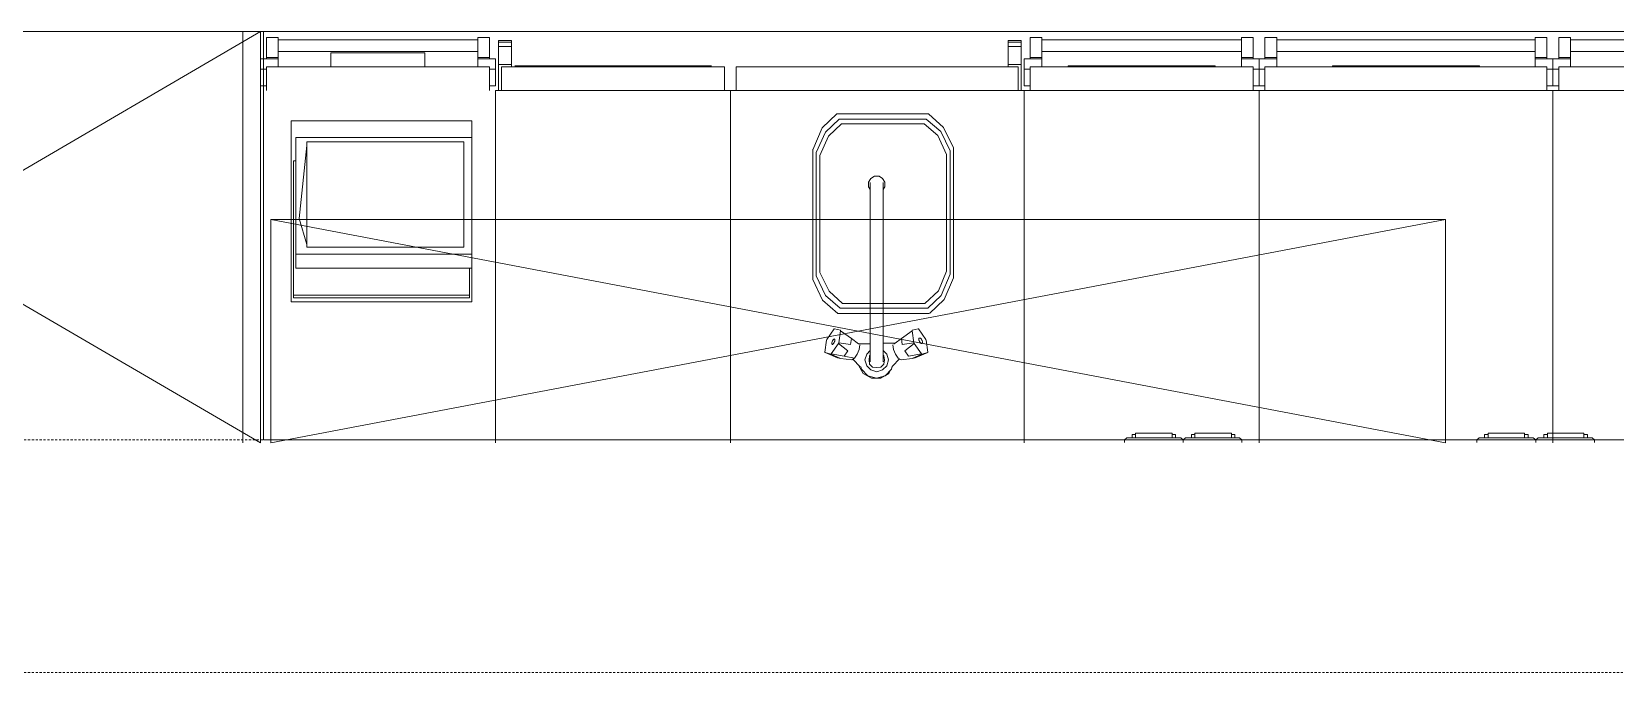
# Model space of a CAD drawing. Header units: inches. Extents: x 478327 to 492265, y -26791 to -22136.
# Drawn here: x 482796.7 to 482888.6, y -26135.7 to -26098.5 of the extents above; entities that cross this region are included whole.
import ezdxf

# ---------------------------------------------------------------- set-up
doc = ezdxf.new("R2010")
doc.units = ezdxf.units.IN
doc.header["$MEASUREMENT"] = 0
doc.linetypes.add('HIDDEN2', pattern=[0.1875, 0.125, -0.0625])
doc.layers.add('A-furniture', color=8, linetype='Continuous', lineweight=9)
doc.layers.add('TC-EQUIPMENT', color=251, linetype='Continuous', lineweight=5)

msp = doc.modelspace()

# ---------------------------------------------------------------- linework, layer by layer
at = {"layer": 'A-furniture', "linetype": 'HIDDEN2', "elevation": 3.812}
for points in [[(482903.457, -26122.196), (482706.651, -26122.196)], [(482903.453, -26135.696), (482706.651, -26135.696)]]:
    msp.add_lwpolyline(points, dxfattribs=at)
at = {"layer": 'TC-EQUIPMENT'}
for p, q in [((482769.033, -26098.494, 6.93), (482809.956, -26098.494, 6.93)), ((482809.956, -26098.494, 6.93), (482769.033, -26122.366, 6.93)), ((482769.033, -26098.494, 6.93), (482809.956, -26122.366, 6.93)), ((482808.933, -26098.494, 6.93), (482808.933, -26122.366, 6.93)), ((482809.956, -26098.494, 6.93), (482809.956, -26122.366, 6.93)), ((482809.956, -26098.494, 6.93), (482809.956, -26122.366, 6.93)), ((482939.546, -26098.494, 6.93), (482809.956, -26098.494, 6.93)), ((482810.127, -26122.196, 6.93), (482810.127, -26098.494, 6.93)), ((482810.297, -26100.063, 6.93), (482810.297, -26098.835, 6.93)), ((482810.297, -26098.835, 6.93), (482810.979, -26098.835, 6.93)), ((482810.979, -26098.835, 6.93), (482810.979, -26100.54, 6.93)), ((482822.574, -26098.972, 6.93), (482810.979, -26098.972, 6.93)), ((482822.574, -26100.54, 6.93), (482822.574, -26098.835, 6.93)), ((482822.574, -26098.835, 6.93), (482823.256, -26098.835, 6.93)), ((482823.256, -26098.835, 6.93), (482823.256, -26100.063, 6.93)), ((482823.768, -26101.905, 6.93), (482823.768, -26099.006, 6.93)), ((482824.518, -26099.006, 6.93), (482823.768, -26099.006, 6.93)), ((482824.518, -26099.006, 6.93), (482824.518, -26100.54, 6.93)), ((482853.369, -26099.006, 6.93), (482854.119, -26099.006, 6.93)), ((482853.369, -26100.54, 6.93), (482853.369, -26099.006, 6.93)), ((482854.119, -26099.006, 6.93), (482854.119, -26101.905, 6.93)), ((482854.631, -26098.835, 6.93), (482854.631, -26100.063, 6.93)), ((482855.313, -26098.835, 6.93), (482854.631, -26098.835, 6.93)), ((482855.313, -26100.54, 6.93), (482855.313, -26098.835, 6.93)), ((482855.313, -26098.972, 6.93), (482866.907, -26098.972, 6.93)), ((482867.59, -26098.835, 6.93), (482866.907, -26098.835, 6.93)), ((482866.907, -26098.835, 6.93), (482866.907, -26100.54, 6.93)), ((482867.59, -26098.835, 6.93), (482867.59, -26100.063, 6.93)), ((482868.272, -26100.063, 6.93), (482868.272, -26098.835, 6.93)), ((482868.272, -26098.835, 6.93), (482868.954, -26098.835, 6.93)), ((482868.954, -26098.835, 6.93), (482868.954, -26100.54, 6.93)), ((482868.954, -26098.972, 6.93), (482883.959, -26098.972, 6.93)), ((482883.959, -26098.835, 6.93), (482883.959, -26100.54, 6.93)), ((482883.959, -26098.835, 6.93), (482884.641, -26098.835, 6.93)), ((482884.641, -26098.835, 6.93), (482884.641, -26100.063, 6.93)), ((482885.323, -26100.063, 6.93), (482885.323, -26098.835, 6.93)), ((482885.323, -26098.835, 6.93), (482886.005, -26098.835, 6.93)), ((482886.005, -26100.54, 6.93), (482886.005, -26098.835, 6.93)), ((482886.005, -26098.972, 6.93), (482904.42, -26098.972, 6.93)), ((482810.979, -26099.995, 6.93), (482810.297, -26099.995, 6.93)), ((482810.979, -26099.654, 6.93), (482822.574, -26099.654, 6.93)), ((482814.048, -26099.722, 6.93), (482814.048, -26100.54, 6.93)), ((482819.505, -26099.722, 6.93), (482814.048, -26099.722, 6.93)), ((482819.505, -26100.54, 6.93), (482819.505, -26099.722, 6.93)), ((482823.256, -26099.995, 6.93), (482822.574, -26099.995, 6.93)), ((482823.768, -26099.108, 6.93), (482824.518, -26099.108, 6.93)), ((482824.518, -26099.347, 6.93), (482823.768, -26099.347, 6.93)), ((482853.369, -26099.108, 6.93), (482854.119, -26099.108, 6.93)), ((482854.119, -26099.347, 6.93), (482853.369, -26099.347, 6.93)), ((482855.313, -26099.995, 6.93), (482854.631, -26099.995, 6.93)), ((482866.907, -26099.654, 6.93), (482855.313, -26099.654, 6.93)), ((482866.907, -26099.995, 6.93), (482867.59, -26099.995, 6.93)), ((482868.954, -26099.995, 6.93), (482868.272, -26099.995, 6.93)), ((482883.959, -26099.654, 6.93), (482868.954, -26099.654, 6.93)), ((482884.641, -26099.995, 6.93), (482883.959, -26099.995, 6.93)), ((482886.005, -26099.995, 6.93), (482885.323, -26099.995, 6.93)), ((482904.42, -26099.654, 6.93), (482886.005, -26099.654, 6.93)), ((482809.956, -26101.631, 6.93), (482809.956, -26100.063, 6.93)), ((482810.979, -26100.063, 6.93), (482809.956, -26100.063, 6.93)), ((482809.956, -26100.677, 6.93), (482810.297, -26100.677, 6.93)), ((482810.297, -26101.905, 6.93), (482810.297, -26100.54, 6.93)), ((482823.256, -26100.54, 6.93), (482810.297, -26100.54, 6.93)), ((482822.574, -26100.063, 6.93), (482823.597, -26100.063, 6.93)), ((482823.256, -26100.54, 6.93), (482823.256, -26101.905, 6.93)), ((482823.597, -26100.677, 6.93), (482823.256, -26100.677, 6.93)), ((482823.597, -26101.631, 6.93), (482823.597, -26100.063, 6.93)), ((482823.768, -26100.404, 6.93), (482824.518, -26100.404, 6.93)), ((482823.938, -26101.905, 6.93), (482823.938, -26100.54, 6.93)), ((482836.897, -26100.54, 6.93), (482823.938, -26100.54, 6.93)), ((482836.147, -26100.472, 6.93), (482824.722, -26100.472, 6.93)), ((482836.897, -26100.54, 6.93), (482836.897, -26101.905, 6.93)), ((482837.579, -26100.54, 6.93), (482837.579, -26101.905, 6.93)), ((482837.579, -26100.54, 6.93), (482853.948, -26100.54, 6.93)), ((482854.119, -26100.404, 6.93), (482853.369, -26100.404, 6.93)), ((482853.948, -26101.905, 6.93), (482853.948, -26100.54, 6.93)), ((482854.289, -26101.632, 6.93), (482854.289, -26100.063, 6.93)), ((482854.289, -26100.063, 6.93), (482855.313, -26100.063, 6.93)), ((482854.631, -26100.677, 6.93), (482854.289, -26100.677, 6.93)), ((482867.59, -26100.54, 6.93), (482854.631, -26100.54, 6.93)), ((482854.631, -26101.905, 6.93), (482854.631, -26100.54, 6.93)), ((482856.847, -26100.472, 6.93), (482856.847, -26100.54, 6.93)), ((482865.373, -26100.472, 6.93), (482856.847, -26100.472, 6.93)), ((482865.373, -26100.54, 6.93), (482865.373, -26100.472, 6.93)), ((482866.907, -26100.063, 6.93), (482867.931, -26100.063, 6.93)), ((482867.59, -26101.905, 6.93), (482867.59, -26100.54, 6.93)), ((482867.931, -26100.677, 6.93), (482867.59, -26100.677, 6.93)), ((482868.954, -26100.063, 6.93), (482867.931, -26100.063, 6.93)), ((482867.931, -26100.063, 6.93), (482867.931, -26101.632, 6.93)), ((482867.931, -26101.632, 6.93), (482867.931, -26100.063, 6.93)), ((482867.931, -26100.677, 6.93), (482868.272, -26100.677, 6.93)), ((482868.272, -26101.905, 6.93), (482868.272, -26100.54, 6.93)), ((482868.272, -26100.54, 6.93), (482884.641, -26100.54, 6.93)), ((482872.193, -26100.472, 6.93), (482872.193, -26100.54, 6.93)), ((482880.719, -26100.472, 6.93), (482872.193, -26100.472, 6.93)), ((482880.719, -26100.54, 6.93), (482880.719, -26100.472, 6.93)), ((482883.959, -26100.063, 6.93), (482884.982, -26100.063, 6.93)), ((482884.641, -26101.905, 6.93), (482884.641, -26100.54, 6.93)), ((482884.982, -26100.677, 6.93), (482884.641, -26100.677, 6.93)), ((482884.982, -26101.632, 6.93), (482884.982, -26100.063, 6.93)), ((482886.005, -26100.063, 6.93), (482884.982, -26100.063, 6.93)), ((482884.982, -26101.632, 6.93), (482884.982, -26100.063, 6.93)), ((482884.982, -26100.677, 6.93), (482885.323, -26100.677, 6.93)), ((482885.323, -26101.905, 6.93), (482885.323, -26100.54, 6.93)), ((482905.102, -26100.54, 6.93), (482885.323, -26100.54, 6.93)), ((482810.297, -26101.631, 6.93), (482809.956, -26101.631, 6.93)), ((482823.256, -26101.631, 6.93), (482823.597, -26101.631, 6.93)), ((482854.631, -26101.632, 6.93), (482854.289, -26101.632, 6.93)), ((482867.931, -26101.632, 6.93), (482867.59, -26101.632, 6.93)), ((482867.931, -26101.632, 6.93), (482868.272, -26101.632, 6.93)), ((482884.641, -26101.632, 6.93), (482884.982, -26101.632, 6.93)), ((482885.323, -26101.632, 6.93), (482884.982, -26101.632, 6.93)), ((482809.956, -26101.905, 6.93), (482809.956, -26122.366, 6.93)), ((482823.597, -26122.366, 6.93), (482823.597, -26101.905, 6.93)), ((482837.238, -26101.905, 6.93), (482823.597, -26101.905, 6.93)), ((482823.597, -26122.366, 6.93), (482823.597, -26101.905, 6.93)), ((482837.238, -26101.905, 6.93), (482854.289, -26101.905, 6.93)), ((482837.238, -26122.366, 6.93), (482837.238, -26101.905, 6.93)), ((482837.238, -26101.905, 6.93), (482837.238, -26122.366, 6.93)), ((482867.931, -26101.905, 6.93), (482854.289, -26101.905, 6.93)), ((482854.289, -26122.366, 6.93), (482854.289, -26101.905, 6.93)), ((482854.289, -26101.905, 6.93), (482854.289, -26122.366, 6.93)), ((482867.931, -26101.905, 6.93), (482867.931, -26122.366, 6.93)), ((482884.982, -26101.905, 6.93), (482867.931, -26101.905, 6.93)), ((482867.931, -26122.366, 6.93), (482867.931, -26101.905, 6.93)), ((482884.982, -26101.905, 6.93), (482884.982, -26122.366, 6.93)), ((482905.444, -26101.905, 6.93), (482884.982, -26101.905, 6.93)), ((482884.982, -26122.366, 6.93), (482884.982, -26101.905, 6.93)), ((482822.233, -26103.678, 6.93), (482811.729, -26103.678, 6.93)), ((482811.729, -26114.181, 6.93), (482811.729, -26103.678, 6.93)), ((482822.233, -26103.678, 6.93), (482822.233, -26114.181, 6.93)), ((482842.558, -26104.087, 6.93), (482843.411, -26103.269, 6.93)), ((482842.763, -26104.326, 6.93), (482843.547, -26103.576, 6.93)), ((482843.411, -26103.269, 6.93), (482848.765, -26103.269, 6.93)), ((482843.547, -26103.576, 6.93), (482848.594, -26103.576, 6.93)), ((482848.594, -26103.576, 6.93), (482849.447, -26104.292, 6.93)), ((482848.731, -26103.269, 6.93), (482849.617, -26104.053, 6.93)), ((482842.013, -26105.349, 6.93), (482842.558, -26104.087, 6.93)), ((482842.217, -26105.519, 6.93), (482842.763, -26104.326, 6.93)), ((482842.422, -26105.69, 6.93), (482842.933, -26104.565, 6.93)), ((482842.933, -26104.565, 6.93), (482843.684, -26103.848, 6.93)), ((482843.684, -26103.848, 6.93), (482848.492, -26103.848, 6.93)), ((482848.492, -26103.848, 6.93), (482849.276, -26104.53, 6.93)), ((482849.276, -26104.53, 6.93), (482849.788, -26105.622, 6.93)), ((482849.447, -26104.292, 6.93), (482849.993, -26105.417, 6.93)), ((482849.617, -26104.053, 6.93), (482850.197, -26105.247, 6.93)), ((482812.002, -26104.637, 6.93), (482812.002, -26112.227, 6.93)), ((482822.233, -26104.637, 6.93), (482812.002, -26104.637, 6.93)), ((482812.65, -26105.109, 6.93), (482812.196, -26109.347, 6.93)), ((482812.65, -26104.884, 6.93), (482821.756, -26104.884, 6.93)), ((482812.65, -26110.999, 6.93), (482812.65, -26104.884, 6.93)), ((482821.756, -26104.884, 6.93), (482821.756, -26110.999, 6.93)), ((482842.013, -26112.886, 6.93), (482842.013, -26105.315, 6.93)), ((482849.993, -26105.417, 6.93), (482849.993, -26112.579, 6.93)), ((482850.197, -26105.247, 6.93), (482850.197, -26112.817, 6.93)), ((482811.866, -26105.997, 6.93), (482812.002, -26105.997, 6.93)), ((482811.866, -26113.943, 6.93), (482811.866, -26105.997, 6.93)), ((482842.217, -26112.681, 6.93), (482842.217, -26105.519, 6.93)), ((482842.422, -26112.476, 6.93), (482842.422, -26105.69, 6.93)), ((482849.788, -26105.622, 6.93), (482849.788, -26112.408, 6.93)), ((482845.252, -26107.225, 6.93), (482845.389, -26107.02, 6.93)), ((482845.252, -26107.225, 6.93), (482845.252, -26107.497, 6.93)), ((482845.355, -26107.255, 6.93), (482845.355, -26117.663, 6.93)), ((482845.389, -26107.02, 6.93), (482845.593, -26106.884, 6.93)), ((482845.866, -26106.884, 6.93), (482845.593, -26106.884, 6.93)), ((482845.866, -26106.884, 6.93), (482846.071, -26107.02, 6.93)), ((482846.071, -26107.02, 6.93), (482846.207, -26107.225, 6.93)), ((482846.105, -26117.663, 6.93), (482846.105, -26107.255, 6.93)), ((482846.207, -26107.225, 6.93), (482846.207, -26107.497, 6.93)), ((482845.355, -26107.651, 6.93), (482845.252, -26107.497, 6.93)), ((482846.105, -26107.651, 6.93), (482846.207, -26107.497, 6.93)), ((482810.55, -26109.407, 6.93), (482810.55, -26122.366, 6.93)), ((482810.55, -26109.407, 6.93), (482878.755, -26109.407, 6.93)), ((482878.755, -26122.366, 6.93), (482810.55, -26109.407, 6.93)), ((482810.55, -26122.366, 6.93), (482878.755, -26109.407, 6.93)), ((482812.65, -26110.856, 6.93), (482812.196, -26109.347, 6.93)), ((482878.755, -26122.366, 6.93), (482878.755, -26109.407, 6.93)), ((482821.756, -26110.999, 6.93), (482812.65, -26110.999, 6.93)), ((482822.233, -26111.409, 6.93), (482812.002, -26111.409, 6.93)), ((482812.002, -26112.227, 6.93), (482822.233, -26112.227, 6.93)), ((482822.097, -26112.227, 6.93), (482822.097, -26113.943, 6.93)), ((482842.763, -26113.806, 6.93), (482842.217, -26112.681, 6.93)), ((482842.967, -26113.568, 6.93), (482842.422, -26112.476, 6.93)), ((482849.788, -26112.408, 6.93), (482849.31, -26113.534, 6.93)), ((482849.993, -26112.579, 6.93), (482849.481, -26113.806, 6.93)), ((482850.197, -26112.783, 6.93), (482849.652, -26114.045, 6.93)), ((482822.097, -26113.793, 6.93), (482811.866, -26113.793, 6.93)), ((482842.592, -26114.079, 6.93), (482842.013, -26112.886, 6.93)), ((482843.752, -26114.284, 6.93), (482842.967, -26113.568, 6.93)), ((482849.31, -26113.534, 6.93), (482848.526, -26114.284, 6.93)), ((482822.233, -26114.181, 6.93), (482811.729, -26114.181, 6.93)), ((482811.866, -26113.943, 6.93), (482822.097, -26113.943, 6.93)), ((482843.479, -26114.864, 6.93), (482842.592, -26114.079, 6.93)), ((482843.615, -26114.557, 6.93), (482842.763, -26113.806, 6.93)), ((482848.697, -26114.557, 6.93), (482843.615, -26114.557, 6.93)), ((482848.526, -26114.284, 6.93), (482843.752, -26114.284, 6.93)), ((482849.481, -26113.806, 6.93), (482848.697, -26114.557, 6.93)), ((482849.652, -26114.045, 6.93), (482848.799, -26114.864, 6.93)), ((482843.445, -26114.864, 6.93), (482848.765, -26114.864, 6.93)), ((482842.722, -26117.102, 6.93), (482842.817, -26116.408, 6.93)), ((482842.817, -26116.408, 6.93), (482842.834, -26116.363, 6.93)), ((482842.834, -26116.363, 6.93), (482843.263, -26115.758, 6.93)), ((482843.129, -26116.535, 6.93), (482843.123, -26116.561, 6.93)), ((482843.137, -26116.508, 6.93), (482843.129, -26116.535, 6.93)), ((482843.148, -26116.481, 6.93), (482843.137, -26116.508, 6.93)), ((482843.161, -26116.454, 6.93), (482843.148, -26116.481, 6.93)), ((482843.175, -26116.428, 6.93), (482843.161, -26116.454, 6.93)), ((482843.19, -26116.405, 6.93), (482843.175, -26116.428, 6.93)), ((482843.206, -26116.384, 6.93), (482843.19, -26116.405, 6.93)), ((482843.222, -26116.367, 6.93), (482843.206, -26116.384, 6.93)), ((482843.238, -26116.353, 6.93), (482843.222, -26116.367, 6.93)), ((482843.253, -26116.345, 6.93), (482843.238, -26116.353, 6.93)), ((482843.248, -26116.566, 6.93), (482843.263, -26116.541, 6.93)), ((482843.267, -26116.34, 6.93), (482843.253, -26116.345, 6.93)), ((482843.263, -26115.758, 6.93), (482843.288, -26115.742, 6.93)), ((482843.263, -26116.541, 6.93), (482843.275, -26116.514, 6.93)), ((482843.279, -26116.341, 6.93), (482843.267, -26116.34, 6.93)), ((482843.275, -26116.514, 6.93), (482843.286, -26116.486, 6.93)), ((482843.289, -26116.346, 6.93), (482843.279, -26116.341, 6.93)), ((482843.286, -26116.486, 6.93), (482843.294, -26116.459, 6.93)), ((482843.288, -26115.742, 6.93), (482843.624, -26115.832, 6.93)), ((482843.296, -26116.356, 6.93), (482843.289, -26116.346, 6.93)), ((482843.294, -26116.459, 6.93), (482843.3, -26116.433, 6.93)), ((482843.302, -26116.37, 6.93), (482843.296, -26116.356, 6.93)), ((482843.3, -26116.433, 6.93), (482843.304, -26116.409, 6.93)), ((482843.302, -26116.37, 6.93), (482843.304, -26116.389, 6.93)), ((482843.304, -26116.409, 6.93), (482843.304, -26116.389, 6.93)), ((482843.633, -26115.859, 6.93), (482843.538, -26116.557, 6.93)), ((482843.624, -26115.832, 6.93), (482843.633, -26115.859, 6.93)), ((482844.258, -26116.315, 6.93), (482843.633, -26115.859, 6.93)), ((482844.258, -26116.315, 6.93), (482844.209, -26116.659, 6.93)), ((482844.258, -26116.315, 6.93), (482844.666, -26116.619, 6.93)), ((482847.161, -26116.315, 6.93), (482846.798, -26116.584, 6.93)), ((482847.161, -26116.315, 6.93), (482847.786, -26115.859, 6.93)), ((482847.161, -26116.315, 6.93), (482847.209, -26116.659, 6.93)), ((482847.786, -26115.859, 6.93), (482847.794, -26115.832, 6.93)), ((482847.88, -26116.557, 6.93), (482847.786, -26115.859, 6.93)), ((482847.794, -26115.832, 6.93), (482848.13, -26115.742, 6.93)), ((482848.13, -26115.742, 6.93), (482848.155, -26115.758, 6.93)), ((482848.155, -26115.758, 6.93), (482848.584, -26116.363, 6.93)), ((482848.179, -26116.329, 6.93), (482848.176, -26116.35, 6.93)), ((482848.176, -26116.35, 6.93), (482848.177, -26116.374, 6.93)), ((482848.177, -26116.374, 6.93), (482848.18, -26116.4, 6.93)), ((482848.184, -26116.311, 6.93), (482848.179, -26116.329, 6.93)), ((482848.18, -26116.4, 6.93), (482848.187, -26116.427, 6.93)), ((482848.192, -26116.297, 6.93), (482848.184, -26116.311, 6.93)), ((482848.187, -26116.427, 6.93), (482848.197, -26116.454, 6.93)), ((482848.204, -26116.288, 6.93), (482848.192, -26116.297, 6.93)), ((482848.197, -26116.454, 6.93), (482848.21, -26116.481, 6.93)), ((482848.218, -26116.283, 6.93), (482848.204, -26116.288, 6.93)), ((482848.21, -26116.481, 6.93), (482848.224, -26116.507, 6.93)), ((482848.233, -26116.283, 6.93), (482848.218, -26116.283, 6.93)), ((482848.224, -26116.507, 6.93), (482848.24, -26116.531, 6.93)), ((482848.25, -26116.288, 6.93), (482848.233, -26116.283, 6.93)), ((482848.24, -26116.531, 6.93), (482848.258, -26116.552, 6.93)), ((482848.268, -26116.297, 6.93), (482848.25, -26116.288, 6.93)), ((482848.286, -26116.311, 6.93), (482848.268, -26116.297, 6.93)), ((482848.304, -26116.328, 6.93), (482848.286, -26116.311, 6.93)), ((482848.322, -26116.349, 6.93), (482848.304, -26116.328, 6.93)), ((482848.338, -26116.373, 6.93), (482848.322, -26116.349, 6.93)), ((482848.353, -26116.399, 6.93), (482848.338, -26116.373, 6.93)), ((482848.365, -26116.425, 6.93), (482848.353, -26116.399, 6.93)), ((482848.375, -26116.453, 6.93), (482848.365, -26116.425, 6.93)), ((482848.382, -26116.48, 6.93), (482848.375, -26116.453, 6.93)), ((482848.378, -26116.568, 6.93), (482848.384, -26116.551, 6.93)), ((482848.385, -26116.506, 6.93), (482848.382, -26116.48, 6.93)), ((482848.384, -26116.551, 6.93), (482848.386, -26116.529, 6.93)), ((482848.386, -26116.529, 6.93), (482848.385, -26116.506, 6.93)), ((482848.584, -26116.363, 6.93), (482848.602, -26116.408, 6.93)), ((482848.602, -26116.408, 6.93), (482848.697, -26117.102, 6.93)), ((482842.729, -26117.129, 6.93), (482842.722, -26117.102, 6.93)), ((482842.729, -26117.129, 6.93), (482843.067, -26117.223, 6.93)), ((482843.463, -26117.432, 6.93), (482842.729, -26117.129, 6.93)), ((482843.093, -26117.205, 6.93), (482843.067, -26117.223, 6.93)), ((482843.067, -26117.223, 6.93), (482843.629, -26117.477, 6.93)), ((482843.52, -26116.601, 6.93), (482843.093, -26117.205, 6.93)), ((482843.093, -26117.205, 6.93), (482843.849, -26117.333, 6.93)), ((482843.123, -26116.561, 6.93), (482843.119, -26116.585, 6.93)), ((482843.119, -26116.585, 6.93), (482843.119, -26116.606, 6.93)), ((482843.119, -26116.606, 6.93), (482843.122, -26116.624, 6.93)), ((482843.122, -26116.624, 6.93), (482843.127, -26116.638, 6.93)), ((482843.127, -26116.638, 6.93), (482843.135, -26116.648, 6.93)), ((482843.135, -26116.648, 6.93), (482843.145, -26116.654, 6.93)), ((482843.145, -26116.654, 6.93), (482843.157, -26116.654, 6.93)), ((482843.157, -26116.654, 6.93), (482843.17, -26116.65, 6.93)), ((482843.17, -26116.65, 6.93), (482843.185, -26116.641, 6.93)), ((482843.185, -26116.641, 6.93), (482843.201, -26116.628, 6.93)), ((482843.201, -26116.628, 6.93), (482843.217, -26116.611, 6.93)), ((482843.217, -26116.611, 6.93), (482843.233, -26116.59, 6.93)), ((482843.233, -26116.59, 6.93), (482843.248, -26116.566, 6.93)), ((482843.629, -26117.477, 6.93), (482843.463, -26117.432, 6.93)), ((482843.52, -26116.601, 6.93), (482843.538, -26116.557, 6.93)), ((482843.52, -26116.601, 6.93), (482844.059, -26117.035, 6.93)), ((482843.538, -26116.557, 6.93), (482844.209, -26116.659, 6.93)), ((482844.059, -26117.035, 6.93), (482843.849, -26117.333, 6.93)), ((482843.849, -26117.333, 6.93), (482844.443, -26117.45, 6.93)), ((482844.443, -26117.45, 6.93), (482844.278, -26117.559, 6.93)), ((482844.443, -26117.45, 6.93), (482844.6, -26117.224, 6.93)), ((482844.6, -26117.224, 6.93), (482844.716, -26116.943, 6.93)), ((482845.309, -26116.623, 6.93), (482844.666, -26116.619, 6.93)), ((482844.716, -26116.943, 6.93), (482844.749, -26116.68, 6.93)), ((482845.048, -26117.558, 6.93), (482845.15, -26117.217, 6.93)), ((482845.355, -26117.012, 6.93), (482845.15, -26117.217, 6.93)), ((482845.32, -26117.319, 6.93), (482845.286, -26117.558, 6.93)), ((482845.316, -26116.626, 6.93), (482845.355, -26116.604, 6.93)), ((482845.32, -26117.319, 6.93), (482845.355, -26117.285, 6.93)), ((482846.309, -26117.217, 6.93), (482846.105, -26117.012, 6.93)), ((482846.105, -26117.285, 6.93), (482846.139, -26117.319, 6.93)), ((482846.11, -26116.588, 6.93), (482846.798, -26116.584, 6.93)), ((482846.173, -26117.558, 6.93), (482846.139, -26117.319, 6.93)), ((482846.309, -26117.217, 6.93), (482846.412, -26117.558, 6.93)), ((482846.703, -26116.943, 6.93), (482846.67, -26116.68, 6.93)), ((482846.703, -26116.943, 6.93), (482846.818, -26117.224, 6.93)), ((482846.736, -26116.631, 6.93), (482846.743, -26116.609, 6.93)), ((482846.778, -26116.599, 6.93), (482846.743, -26116.609, 6.93)), ((482846.976, -26117.45, 6.93), (482846.818, -26117.224, 6.93)), ((482846.976, -26117.45, 6.93), (482847.14, -26117.559, 6.93)), ((482847.88, -26116.557, 6.93), (482847.209, -26116.659, 6.93)), ((482847.36, -26117.035, 6.93), (482847.898, -26116.601, 6.93)), ((482847.36, -26117.035, 6.93), (482847.569, -26117.333, 6.93)), ((482848.326, -26117.205, 6.93), (482847.569, -26117.333, 6.93)), ((482848.351, -26117.223, 6.93), (482847.789, -26117.477, 6.93)), ((482847.789, -26117.477, 6.93), (482847.955, -26117.432, 6.93)), ((482847.898, -26116.601, 6.93), (482847.88, -26116.557, 6.93)), ((482848.326, -26117.205, 6.93), (482847.898, -26116.601, 6.93)), ((482848.689, -26117.129, 6.93), (482847.955, -26117.432, 6.93)), ((482848.258, -26116.552, 6.93), (482848.276, -26116.57, 6.93)), ((482848.276, -26116.57, 6.93), (482848.295, -26116.583, 6.93)), ((482848.295, -26116.583, 6.93), (482848.312, -26116.592, 6.93)), ((482848.312, -26116.592, 6.93), (482848.329, -26116.597, 6.93)), ((482848.351, -26117.223, 6.93), (482848.326, -26117.205, 6.93)), ((482848.345, -26116.597, 6.93), (482848.329, -26116.597, 6.93)), ((482848.345, -26116.597, 6.93), (482848.358, -26116.592, 6.93)), ((482848.689, -26117.129, 6.93), (482848.351, -26117.223, 6.93)), ((482848.358, -26116.592, 6.93), (482848.37, -26116.582, 6.93)), ((482848.37, -26116.582, 6.93), (482848.378, -26116.568, 6.93)), ((482848.697, -26117.102, 6.93), (482848.689, -26117.129, 6.93)), ((482843.629, -26117.477, 6.93), (482844.278, -26117.559, 6.93)), ((482844.775, -26117.959, 6.93), (482844.349, -26117.512, 6.93)), ((482844.673, -26117.858, 6.93), (482844.673, -26117.852, 6.93)), ((482844.673, -26117.858, 6.93), (482844.934, -26118.349, 6.93)), ((482844.812, -26117.956, 6.93), (482844.849, -26118.099, 6.93)), ((482844.849, -26118.099, 6.93), (482845.217, -26118.472, 6.93)), ((482845.419, -26118.615, 6.93), (482844.934, -26118.349, 6.93)), ((482845.15, -26117.899, 6.93), (482845.048, -26117.558, 6.93)), ((482845.15, -26117.899, 6.93), (482845.389, -26118.137, 6.93)), ((482845.286, -26117.558, 6.93), (482845.32, -26117.796, 6.93)), ((482845.491, -26117.967, 6.93), (482845.32, -26117.796, 6.93)), ((482845.73, -26118.24, 6.93), (482845.389, -26118.137, 6.93)), ((482845.491, -26117.967, 6.93), (482845.73, -26118.001, 6.93)), ((482845.73, -26118.001, 6.93), (482845.968, -26117.967, 6.93)), ((482846.071, -26118.137, 6.93), (482845.73, -26118.24, 6.93)), ((482846.139, -26117.796, 6.93), (482845.968, -26117.967, 6.93)), ((482846.071, -26118.137, 6.93), (482846.309, -26117.899, 6.93)), ((482846.139, -26117.796, 6.93), (482846.173, -26117.558, 6.93)), ((482846.218, -26118.472, 6.93), (482846.586, -26118.099, 6.93)), ((482846.429, -26118.349, 6.93), (482846.235, -26118.456, 6.93)), ((482846.309, -26117.899, 6.93), (482846.412, -26117.558, 6.93)), ((482846.534, -26118.152, 6.93), (482846.429, -26118.349, 6.93)), ((482846.586, -26118.099, 6.93), (482846.632, -26117.924, 6.93)), ((482846.67, -26117.897, 6.93), (482846.609, -26118.012, 6.93)), ((482846.644, -26117.925, 6.93), (482847.05, -26117.499, 6.93)), ((482847.789, -26117.477, 6.93), (482847.14, -26117.559, 6.93)), ((482845.217, -26118.472, 6.93), (482845.718, -26118.606, 6.93)), ((482845.945, -26118.615, 6.93), (482845.419, -26118.615, 6.93)), ((482845.718, -26118.606, 6.93), (482846.218, -26118.472, 6.93)), ((482846.191, -26118.479, 6.93), (482845.945, -26118.615, 6.93)), ((482860.558, -26122.085, 6.93), (482860.558, -26121.881, 6.93)), ((482860.763, -26121.881, 6.93), (482860.558, -26121.881, 6.93)), ((482862.877, -26121.813, 6.93), (482860.763, -26121.813, 6.93)), ((482860.763, -26122.085, 6.93), (482860.763, -26121.813, 6.93)), ((482862.877, -26121.813, 6.93), (482862.877, -26122.085, 6.93)), ((482862.877, -26121.881, 6.93), (482863.082, -26121.881, 6.93)), ((482863.082, -26121.881, 6.93), (482863.082, -26122.085, 6.93)), ((482864.003, -26122.085, 6.93), (482864.003, -26121.881, 6.93)), ((482864.003, -26121.881, 6.93), (482864.207, -26121.881, 6.93)), ((482864.207, -26121.813, 6.93), (482864.207, -26122.085, 6.93)), ((482864.207, -26121.813, 6.93), (482866.322, -26121.813, 6.93)), ((482866.322, -26121.813, 6.93), (482866.322, -26122.085, 6.93)), ((482866.526, -26121.881, 6.93), (482866.322, -26121.881, 6.93)), ((482866.526, -26122.085, 6.93), (482866.526, -26121.881, 6.93)), ((482881.02, -26122.085, 6.93), (482881.02, -26121.881, 6.93)), ((482881.224, -26121.881, 6.93), (482881.02, -26121.881, 6.93)), ((482883.339, -26121.813, 6.93), (482881.224, -26121.813, 6.93)), ((482881.224, -26122.085, 6.93), (482881.224, -26121.813, 6.93)), ((482883.339, -26121.813, 6.93), (482883.339, -26122.085, 6.93)), ((482883.339, -26121.881, 6.93), (482883.543, -26121.881, 6.93)), ((482883.543, -26121.881, 6.93), (482883.543, -26122.085, 6.93)), ((482884.464, -26121.881, 6.93), (482884.464, -26122.085, 6.93)), ((482884.464, -26121.881, 6.93), (482884.669, -26121.881, 6.93)), ((482884.669, -26122.085, 6.93), (482884.669, -26121.813, 6.93)), ((482884.669, -26121.813, 6.93), (482886.783, -26121.813, 6.93)), ((482886.783, -26121.813, 6.93), (482886.783, -26122.085, 6.93)), ((482886.988, -26121.881, 6.93), (482886.783, -26121.881, 6.93)), ((482886.988, -26122.085, 6.93), (482886.988, -26121.881, 6.93)), ((482939.376, -26122.196, 6.93), (482810.127, -26122.196, 6.93)), ((482860.115, -26122.188, 6.93), (482860.251, -26122.085, 6.93)), ((482866.935, -26122.188, 6.93), (482860.115, -26122.188, 6.93)), ((482860.115, -26122.188, 6.93), (482860.115, -26122.358, 6.93)), ((482860.251, -26122.085, 6.93), (482863.389, -26122.085, 6.93)), ((482863.525, -26122.188, 6.93), (482863.389, -26122.085, 6.93)), ((482863.525, -26122.188, 6.93), (482863.662, -26122.085, 6.93)), ((482863.525, -26122.358, 6.93), (482863.525, -26122.188, 6.93)), ((482866.799, -26122.085, 6.93), (482863.662, -26122.085, 6.93)), ((482866.935, -26122.188, 6.93), (482866.799, -26122.085, 6.93)), ((482866.935, -26122.358, 6.93), (482866.935, -26122.188, 6.93)), ((482880.577, -26122.188, 6.93), (482880.713, -26122.085, 6.93)), ((482887.397, -26122.188, 6.93), (482880.577, -26122.188, 6.93)), ((482880.577, -26122.188, 6.93), (482880.577, -26122.358, 6.93)), ((482880.713, -26122.085, 6.93), (482883.85, -26122.085, 6.93)), ((482883.987, -26122.188, 6.93), (482883.85, -26122.085, 6.93)), ((482883.987, -26122.188, 6.93), (482884.123, -26122.085, 6.93)), ((482883.987, -26122.358, 6.93), (482883.987, -26122.188, 6.93)), ((482887.261, -26122.085, 6.93), (482884.123, -26122.085, 6.93)), ((482887.397, -26122.188, 6.93), (482887.261, -26122.085, 6.93)), ((482887.397, -26122.358, 6.93), (482887.397, -26122.188, 6.93))]:
    msp.add_line(p, q, dxfattribs=at)

doc.saveas('drawing.dxf')
